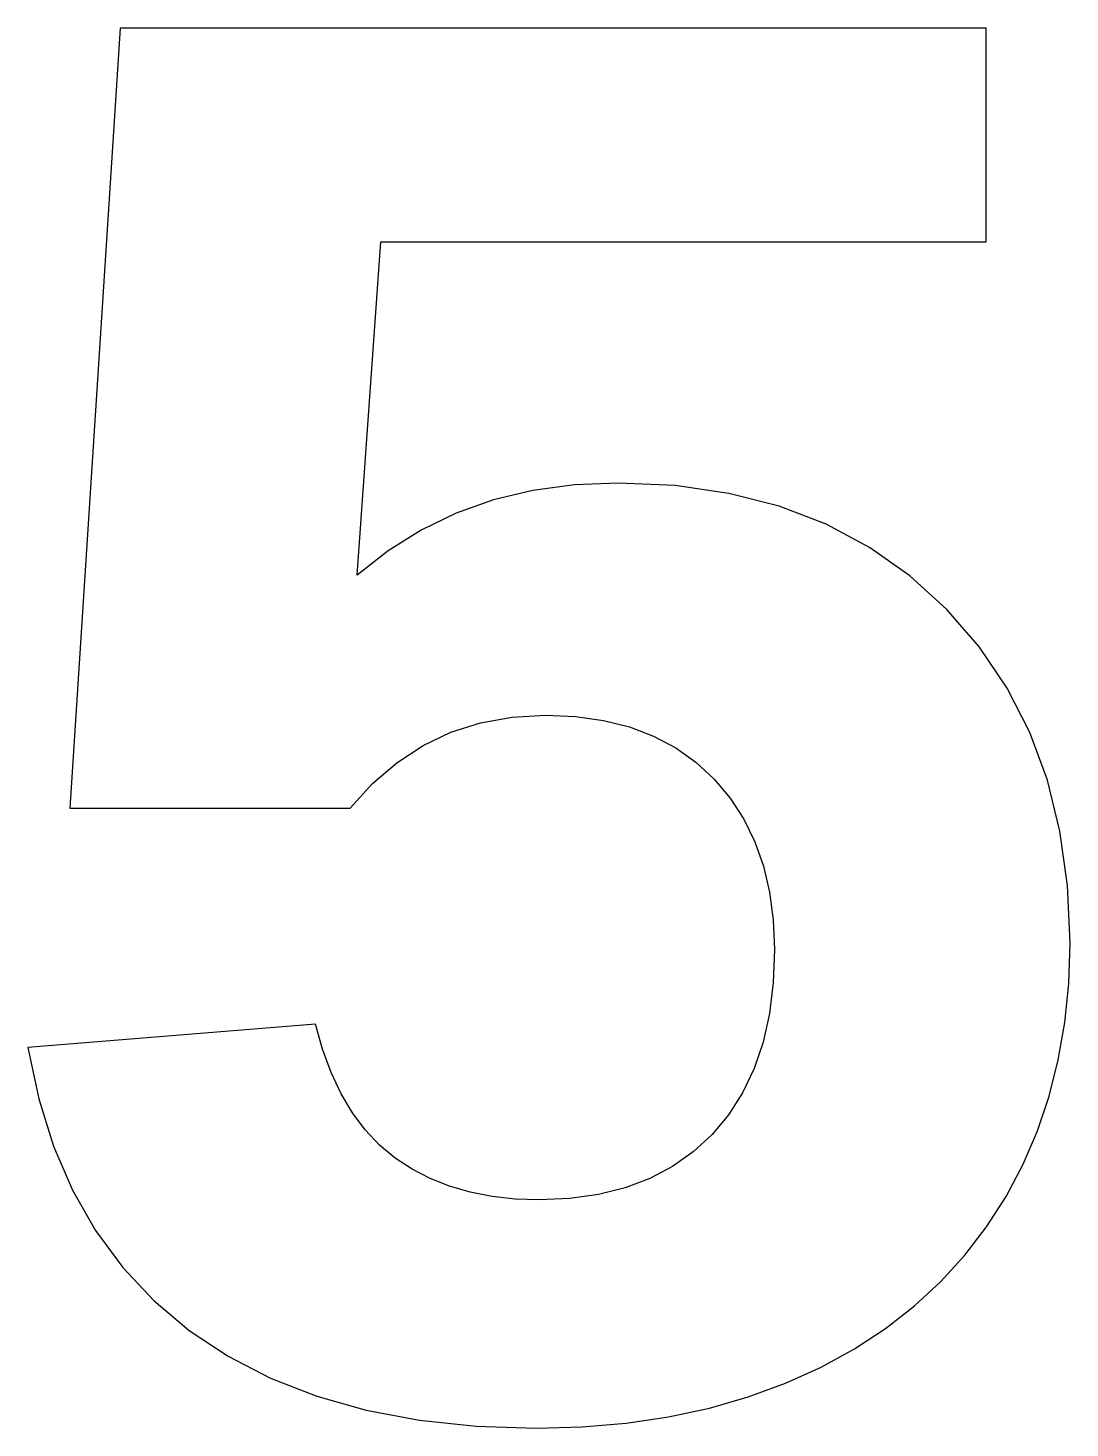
# Model space of a CAD drawing. Header units: metres. Extents: x -32 to 33.7, y -86.2 to 2.
import ezdxf

# ---------------------------------------------------------------- set-up
doc = ezdxf.new("R2010")
doc.units = ezdxf.units.M

msp = doc.modelspace()

# ---------------------------------------------------------------- linework, layer by layer
for p, q in [((-26.1637, 1.99879), (-29.3206, -47.1551)), ((28.4014, 1.99879), (-26.1637, 1.99879)), ((28.4014, -11.4655), (28.4014, 1.99879)), ((-11.2183, -32.4672), (-9.73633, -11.4655)), ((-9.73633, -11.4655), (28.4014, -11.4655)), ((-0.15491, -27.1418), (-2.63576, -27.7335)), ((2.46002, -26.7867), (-0.15491, -27.1418)), ((5.20906, -26.6684), (2.46002, -26.7867)), ((8.80304, -26.8308), (5.20906, -26.6684)), ((12.1853, -27.3179), (8.80304, -26.8308)), ((15.3559, -28.1297), (12.1853, -27.3179)), ((-2.63576, -27.7335), (-4.98253, -28.5619)), ((18.3147, -29.2664), (15.3559, -28.1297)), ((-4.98253, -28.5619), (-7.19522, -29.627)), ((-7.19522, -29.627), (-9.27382, -30.9287)), ((21.0618, -30.7277), (18.3147, -29.2664)), ((23.5973, -32.5138), (21.0618, -30.7277)), ((-9.27382, -30.9287), (-11.2183, -32.4672)), ((25.921, -34.6246), (23.5973, -32.5138)), ((27.9804, -37.0024), (25.921, -34.6246)), ((29.723, -39.5891), (27.9804, -37.0024)), ((31.1487, -42.385), (29.723, -39.5891)), ((-3.44521, -41.7713), (-1.46123, -41.4123)), ((-1.46123, -41.4123), (0.63576, -41.2927)), ((0.63576, -41.2927), (2.52499, -41.3749)), ((2.52499, -41.3749), (4.29065, -41.6214)), ((-5.31613, -42.3695), (-3.44521, -41.7713)), ((4.29065, -41.6214), (5.93274, -42.0322)), ((5.93274, -42.0322), (7.45125, -42.6073)), ((-8.71892, -44.2837), (-7.07404, -43.207)), ((-7.07404, -43.207), (-5.31613, -42.3695)), ((7.45125, -42.6073), (8.84618, -43.3468)), ((32.2576, -45.3898), (31.1487, -42.385)), ((8.84618, -43.3468), (10.1175, -44.2506)), ((-10.2508, -45.5998), (-8.71892, -44.2837)), ((10.1175, -44.2506), (11.2653, -45.3188)), ((-11.6696, -47.1551), (-10.2508, -45.5998)), ((11.2653, -45.3188), (12.2737, -46.5237)), ((33.0497, -48.6037), (32.2576, -45.3898)), ((12.2737, -46.5237), (13.127, -47.8377)), ((-29.3206, -47.1551), (-11.6696, -47.1551)), ((13.127, -47.8377), (13.8251, -49.2609)), ((13.8251, -49.2609), (14.3681, -50.7933)), ((33.525, -52.0266), (33.0497, -48.6037)), ((14.3681, -50.7933), (14.756, -52.4348)), ((33.6834, -55.6586), (33.525, -52.0266)), ((14.756, -52.4348), (14.9887, -54.1854)), ((14.9887, -54.1854), (15.0663, -56.0452)), ((15.0663, -56.0452), (14.9861, -58.1291)), ((33.6012, -58.1928), (33.6834, -55.6586)), ((14.9861, -58.1291), (14.7454, -60.0735)), ((33.3547, -60.6416), (33.6012, -58.1928)), ((-13.8593, -60.7477), (-31.9616, -62.2297)), ((-13.4097, -62.3399), (-13.8593, -60.7477)), ((14.7454, -60.0735), (14.3444, -61.8787)), ((32.9439, -63.0049), (33.3547, -60.6416)), ((-31.9616, -62.2297), (-31.2813, -65.4489)), ((-12.8706, -63.8032), (-13.4097, -62.3399)), ((14.3444, -61.8787), (13.7829, -63.5444)), ((32.3688, -65.2827), (32.9439, -63.0049)), ((-12.2422, -65.1377), (-12.8706, -63.8032)), ((13.7829, -63.5444), (13.0611, -65.0708)), ((-11.5244, -66.3434), (-12.2422, -65.1377)), ((13.0611, -65.0708), (12.1788, -66.4579)), ((-31.2813, -65.4489), (-30.3446, -68.4431)), ((31.6293, -67.475), (32.3688, -65.2827)), ((-10.7173, -67.4202), (-11.5244, -66.3434)), ((12.1788, -66.4579), (11.1361, -67.7055)), ((-9.82071, -68.3683), (-10.7173, -67.4202)), ((11.1361, -67.7055), (9.95166, -68.7994)), ((30.7254, -69.582), (31.6293, -67.475)), ((-30.3446, -68.4431), (-29.1516, -71.2126)), ((-8.83478, -69.1875), (-9.82071, -68.3683)), ((-7.76578, -69.8882), (-8.83478, -69.1875)), ((9.95166, -68.7994), (8.64362, -69.725)), ((29.6573, -71.6034), (30.7254, -69.582)), ((-6.62054, -70.4811), (-7.76578, -69.8882)), ((-5.39908, -70.9662), (-6.62054, -70.4811)), ((7.21194, -70.4823), (5.65666, -71.0713)), ((8.64362, -69.725), (7.21194, -70.4823)), ((-29.1516, -71.2126), (-27.7022, -73.7572)), ((-4.10138, -71.3435), (-5.39908, -70.9662)), ((-2.72745, -71.6129), (-4.10138, -71.3435)), ((5.65666, -71.0713), (3.97775, -71.492)), ((-1.27728, -71.7746), (-2.72745, -71.6129)), ((0.2491, -71.8285), (-1.27728, -71.7746)), ((2.17523, -71.7444), (0.2491, -71.8285)), ((3.97775, -71.492), (2.17523, -71.7444)), ((28.4333, -73.519), (29.6573, -71.6034)), ((-27.7022, -73.7572), (-25.9964, -76.0771)), ((27.0621, -75.3084), (28.4333, -73.519)), ((25.5437, -76.9716), (27.0621, -75.3084)), ((-25.9964, -76.0771), (-24.0342, -78.1721)), ((23.8779, -78.5085), (25.5437, -76.9716)), ((-24.0342, -78.1721), (-21.8156, -80.0422)), ((22.0649, -79.9193), (23.8779, -78.5085)), ((-21.8156, -80.0422), (-19.3577, -81.6745)), ((20.1046, -81.2038), (22.0649, -79.9193)), ((-19.3577, -81.6745), (-16.6777, -83.0556)), ((17.997, -82.3621), (20.1046, -81.2038)), ((15.7612, -83.3789), (17.997, -82.3621)), ((-16.6777, -83.0556), (-13.7754, -84.1856)), ((13.4164, -84.2392), (15.7612, -83.3789)), ((-13.7754, -84.1856), (-10.651, -85.0645)), ((10.9624, -84.9431), (13.4164, -84.2392)), ((-10.651, -85.0645), (-7.30443, -85.6922)), ((5.72708, -85.8816), (8.39929, -85.4906)), ((8.39929, -85.4906), (10.9624, -84.9431)), ((-7.30443, -85.6922), (-3.73564, -86.0689)), ((-3.73564, -86.0689), (0.0553, -86.1944)), ((0.0553, -86.1944), (2.94574, -86.1162)), ((2.94574, -86.1162), (5.72708, -85.8816))]:
    msp.add_line(p, q)

doc.saveas('drawing.dxf')
